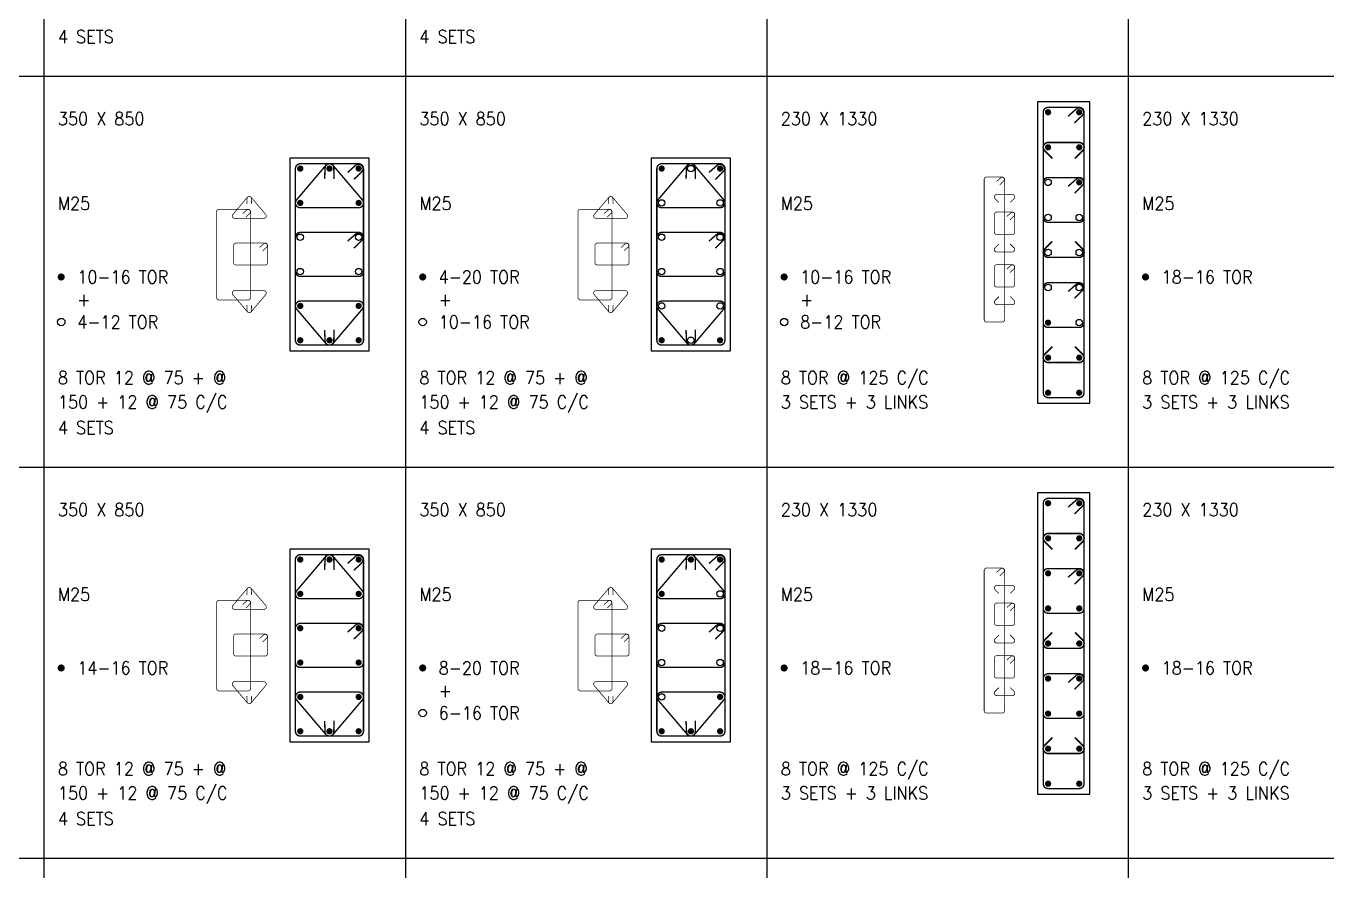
# Model space of a CAD drawing. Extents: x -200722 to 834823, y -494970 to 88783.
# Drawn here: x 353598 to 376544, y -89825 to -74914 of the extents above; entities that cross this region are included whole.
import ezdxf
from ezdxf.enums import TextEntityAlignment as Align

# ---------------------------------------------------------------- set-up
doc = ezdxf.new("R2010")
doc.units = 0
doc.header["$LTSCALE"] = 100
doc.header["$MEASUREMENT"] = 0
for name, color, linetype in [('5', 4, 'CONTINUOUS'), ('COL. SHED. STEEL.', 6, 'CONTINUOUS'), ('column', 240, 'CONTINUOUS'), ('STEEL', 6, 'CONTINUOUS'), ('TEXT', 2, 'CONTINUOUS')]:
    doc.layers.add(name, color=color, linetype=linetype)
doc.styles.add('ROMANS', font='romans.shx')

msp = doc.modelspace()

# ---------------------------------------------------------------- linework, layer by layer
at = {"layer": '5', "color": 7, "lineweight": -2}
for p, q in [((353920.8, -104400.4), (353920.8, -55100.4)), ((360295.6, -104400.4), (360295.6, -55100.4)), ((366670.5, -104400.4), (366670.5, -55100.4)), ((373045.3, -104400.4), (373045.3, -55100.4)), ((330496.4, -75800.4), (412446.4, -75800.4)), ((330496.4, -82700.4), (412446.4, -82700.4)), ((330496.4, -89600.4), (412446.4, -89600.4))]:
    msp.add_line(p, q, dxfattribs=at)
at = {"layer": 'COL. SHED. STEEL.', "color": 140, "linetype": 'Continuous'}
for points, const_width in [([(358880.3, -77380.4), (358367.3, -77983.7, 0.6217139), (358434.8, -78120.5), (359464.6, -78120.5, 0.6217139), (359532.1, -77983.7), (359019.1, -77380.4, 0.5176004)], 25), ([(365255.1, -77380.4), (364742.2, -77983.7, 0.6217139), (364809.6, -78120.5), (365839.5, -78120.5, 0.6217139), (365906.9, -77983.7), (365393.9, -77380.4, 0.5176004)], 25), ([(371624.4, -78376.9), (372174.4, -78376.9, 0.4142136), (372259.4, -78291.9), (372259.4, -77673.1, 0.4142136), (372174.4, -77588.1), (371624.4, -77588.1, 0.4142136), (371539.4, -77673.1), (371539.4, -78291.9, 0.4142136)], 25), ([(357501.5, -77938), (357244, -78241, 0.6217139), (357277.7, -78309.3), (357792.7, -78309.3, 0.6217139), (357826.4, -78241), (357568.9, -77938, 0.4933715)], 12.5), ([(363876.3, -77938), (363618.8, -78241, 0.6217139), (363652.6, -78309.3), (364167.5, -78309.3, 0.6217139), (364201.2, -78241), (363943.8, -77938, 0.4933715)], 12.5), ([(370719.5, -78592.3), (370994.5, -78592.3, 0.4142136), (371037, -78549.8), (371037, -78240.4, 0.4142136), (370994.5, -78197.9), (370719.5, -78197.9, 0.4142136), (370677, -78240.4), (370677, -78549.8, 0.4142136)], 12.5), ([(370719.5, -79520.4), (370994.5, -79520.4, 0.4142136), (371037, -79477.9), (371037, -79168.6, 0.4142136), (370994.5, -79126.1), (370719.5, -79126.1, 0.4142136), (370677, -79168.6), (370677, -79477.9, 0.4142136)], 12.5), ([(357501.5, -79956.3), (357244, -79653.4, -0.6217139), (357277.7, -79585), (357792.7, -79585, -0.6217139), (357826.4, -79653.4), (357568.9, -79956.3, -0.4933715)], 12.5), ([(363876.3, -79956.3), (363618.8, -79653.4, -0.6217139), (363652.6, -79585), (364167.5, -79585, -0.6217139), (364201.2, -79653.4), (363943.8, -79956.3, -0.4933715)], 12.5), ([(371624.4, -80233.1), (372174.4, -80233.1, 0.4142136), (372259.4, -80148.1), (372259.4, -79529.4, 0.4142136), (372174.4, -79444.4), (371624.4, -79444.4, 0.4142136), (371539.4, -79529.4), (371539.4, -80148.1, 0.4142136)], 25), ([(358882.3, -80511.1), (358367.3, -79905.2, -0.6217139), (358434.8, -79768.5), (359464.6, -79768.5, -0.6217139), (359532.1, -79905.2), (359017.2, -80511.1, -0.4933715)], 25), ([(365257.1, -80511.1), (364742.2, -79905.2, -0.6217139), (364809.6, -79768.5), (365839.5, -79768.5, -0.6217139), (365906.9, -79905.2), (365392, -80511.1, -0.4933715)], 25), ([(358880.3, -84280.4), (358367.3, -84883.7, 0.6217139), (358434.8, -85020.5), (359464.6, -85020.5, 0.6217139), (359532.1, -84883.7), (359019.1, -84280.4, 0.5176004)], 25), ([(365255.1, -84280.4), (364742.2, -84883.7, 0.6217139), (364809.6, -85020.5), (365839.5, -85020.5, 0.6217139), (365906.9, -84883.7), (365393.9, -84280.4, 0.5176004)], 25), ([(371624.4, -85276.9), (372174.4, -85276.9, 0.4142136), (372259.4, -85191.9), (372259.4, -84573.1, 0.4142136), (372174.4, -84488.1), (371624.4, -84488.1, 0.4142136), (371539.4, -84573.1), (371539.4, -85191.9, 0.4142136)], 25), ([(357501.5, -84838), (357244, -85141, 0.6217139), (357277.7, -85209.3), (357792.7, -85209.3, 0.6217139), (357826.4, -85141), (357568.9, -84838, 0.4933715)], 12.5), ([(363876.3, -84838), (363618.8, -85141, 0.6217139), (363652.6, -85209.3), (364167.5, -85209.3, 0.6217139), (364201.2, -85141), (363943.8, -84838, 0.4933715)], 12.5), ([(370719.5, -85492.3), (370994.5, -85492.3, 0.4142136), (371037, -85449.8), (371037, -85140.4, 0.4142136), (370994.5, -85097.9), (370719.5, -85097.9, 0.4142136), (370677, -85140.4), (370677, -85449.8, 0.4142136)], 12.5), ([(370719.5, -86420.4), (370994.5, -86420.4, 0.4142136), (371037, -86377.9), (371037, -86068.6, 0.4142136), (370994.5, -86026.1), (370719.5, -86026.1, 0.4142136), (370677, -86068.6), (370677, -86377.9, 0.4142136)], 12.5), ([(357501.5, -86856.3), (357244, -86553.4, -0.6217139), (357277.7, -86485), (357792.7, -86485, -0.6217139), (357826.4, -86553.4), (357568.9, -86856.3, -0.4933715)], 12.5), ([(363876.3, -86856.3), (363618.8, -86553.4, -0.6217139), (363652.6, -86485), (364167.5, -86485, -0.6217139), (364201.2, -86553.4), (363943.8, -86856.3, -0.4933715)], 12.5), ([(371624.4, -87133.1), (372174.4, -87133.1, 0.4142136), (372259.4, -87048.1), (372259.4, -86429.4, 0.4142136), (372174.4, -86344.4), (371624.4, -86344.4, 0.4142136), (371539.4, -86429.4), (371539.4, -87048.1, 0.4142136)], 25), ([(358882.3, -87411.1), (358367.3, -86805.2, -0.6217139), (358434.8, -86668.5), (359464.6, -86668.5, -0.6217139), (359532.1, -86805.2), (359017.2, -87411.1, -0.4933715)], 25), ([(365257.1, -87411.1), (364742.2, -86805.2, -0.6217139), (364809.6, -86668.5), (365839.5, -86668.5, -0.6217139), (365906.9, -86805.2), (365392, -87411.1, -0.4933715)], 25)]:
    msp.add_lwpolyline(points, format="xyb", close=True, dxfattribs=dict(at, const_width=const_width))
for points, const_width in [([(359030.3, -77613.8), (359026.7, -77413.9, 0.9275277), (358872.4, -77418.1), (358864.3, -77610.9)], 25), ([(365405.1, -77613.8), (365401.5, -77413.9, 0.9275277), (365247.3, -77418.1), (365239.2, -77610.9)], 25), ([(372091.2, -77864), (372233.3, -77723.3, 0.9275277), (372123.7, -77614.7), (371978.6, -77742)], 25), ([(357575.5, -78056), (357573.7, -77956, 0.9275277), (357496.6, -77958.2), (357492.5, -78054.6)], 12.5), ([(363950.3, -78056), (363948.5, -77956, 0.9275277), (363871.4, -77958.2), (363867.3, -78054.6)], 12.5), ([(370952.9, -78335.9), (371023.9, -78265.5, 0.9275277), (370969.1, -78211.2), (370896.6, -78274.9)], 12.5), ([(370952.9, -79264), (371023.9, -79193.7, 0.9275277), (370969.1, -79139.3), (370896.6, -79203)], 12.5), ([(372091.2, -79720.2), (372233.3, -79579.5, 0.9275277), (372123.7, -79470.9), (371978.6, -79598.3)], 25), ([(357575.5, -79838.3), (357573.7, -79938.3, -0.9275277), (357496.6, -79936.2), (357492.5, -79839.8)], 12.5), ([(363950.3, -79838.3), (363948.5, -79938.3, -0.9275277), (363871.4, -79936.2), (363867.3, -79839.8)], 12.5), ([(359030.3, -80275.1), (359026.7, -80475, -0.9275277), (358872.4, -80470.8), (358864.3, -80278)], 25), ([(365405.1, -80275.1), (365401.5, -80475, -0.9275277), (365247.3, -80470.8), (365239.2, -80278)], 25), ([(359030.3, -84513.8), (359026.7, -84313.9, 0.9275277), (358872.4, -84318.1), (358864.3, -84510.9)], 25), ([(365405.1, -84513.8), (365401.5, -84313.9, 0.9275277), (365247.3, -84318.1), (365239.2, -84510.9)], 25), ([(372091.2, -84764), (372233.3, -84623.3, 0.9275277), (372123.7, -84514.7), (371978.6, -84642)], 25), ([(357575.5, -84956), (357573.7, -84856, 0.9275277), (357496.6, -84858.2), (357492.5, -84954.6)], 12.5), ([(363950.3, -84956), (363948.5, -84856, 0.9275277), (363871.4, -84858.2), (363867.3, -84954.6)], 12.5), ([(370952.9, -85235.9), (371023.9, -85165.5, 0.9275277), (370969.1, -85111.2), (370896.6, -85174.9)], 12.5), ([(370952.9, -86164), (371023.9, -86093.7, 0.9275277), (370969.1, -86039.3), (370896.6, -86103)], 12.5), ([(372091.2, -86620.2), (372233.3, -86479.5, 0.9275277), (372123.7, -86370.9), (371978.6, -86498.3)], 25), ([(357575.5, -86738.3), (357573.7, -86838.3, -0.9275277), (357496.6, -86836.2), (357492.5, -86739.8)], 12.5), ([(363950.3, -86738.3), (363948.5, -86838.3, -0.9275277), (363871.4, -86836.2), (363867.3, -86739.8)], 12.5), ([(359030.3, -87175.1), (359026.7, -87375, -0.9275277), (358872.4, -87370.8), (358864.3, -87178)], 25), ([(365405.1, -87175.1), (365401.5, -87375, -0.9275277), (365247.3, -87370.8), (365239.2, -87178)], 25)]:
    msp.add_lwpolyline(points, format="xyb", dxfattribs=dict(at, const_width=const_width))
at = {"layer": 'column', "color": 4, "linetype": 'Continuous'}
for points in [[(371439.4, -81570.6), (372359.4, -81570.6), (372359.4, -76250.6), (371439.4, -76250.6)], [(358249.7, -80644.5), (359649.7, -80644.5), (359649.7, -77244.5), (358249.7, -77244.5)], [(364624.5, -80644.5), (366024.5, -80644.5), (366024.5, -77244.5), (364624.5, -77244.5)], [(371439.4, -88470.6), (372359.4, -88470.6), (372359.4, -83150.6), (371439.4, -83150.6)], [(358249.7, -87544.5), (359649.7, -87544.5), (359649.7, -84144.5), (358249.7, -84144.5)], [(364624.5, -87544.5), (366024.5, -87544.5), (366024.5, -84144.5), (364624.5, -84144.5)]]:
    msp.add_lwpolyline(points, close=True, dxfattribs=at)
at = {"layer": 'STEEL', "color": 18, "true_color": 0x000000}
for points, const_width in [([(371624.4, -81470.6), (372174.4, -81470.6, 0.4142136), (372259.4, -81385.6), (372259.4, -76435.6, 0.4142136), (372174.4, -76350.6), (371624.4, -76350.6, 0.4142136), (371539.4, -76435.6), (371539.4, -81385.6, 0.4142136)], 25), ([(358434.7, -80544.5), (359464.7, -80544.5, 0.4142136), (359549.7, -80459.5), (359549.7, -77429.5, 0.4142136), (359464.7, -77344.5), (358434.7, -77344.5, 0.4142136), (358349.7, -77429.5), (358349.7, -80459.5, 0.4142136)], 25), ([(364809.5, -80544.5), (365839.5, -80544.5, 0.4142136), (365924.5, -80459.5), (365924.5, -77429.5, 0.4142136), (365839.5, -77344.5), (364809.5, -77344.5, 0.4142136), (364724.5, -77429.5), (364724.5, -80459.5, 0.4142136)], 25), ([(370539.5, -80139.2), (370814.5, -80139.2, 0.4142136), (370857, -80096.7), (370857, -77621.7, 0.4142136), (370814.5, -77579.2), (370539.5, -77579.2, 0.4142136), (370497, -77621.7), (370497, -80096.7, 0.4142136)], 12.5), ([(357001, -79747.2), (357516, -79747.2, 0.4142136), (357558.5, -79704.7), (357558.5, -78189.7, 0.4142136), (357516, -78147.2), (357001, -78147.2, 0.4142136), (356958.5, -78189.7), (356958.5, -79704.7, 0.4142136)], 12.5), ([(363375.9, -79747.2), (363890.9, -79747.2, 0.4142136), (363933.4, -79704.7), (363933.4, -78189.7, 0.4142136), (363890.9, -78147.2), (363375.9, -78147.2, 0.4142136), (363333.4, -78189.7), (363333.4, -79704.7, 0.4142136)], 12.5), ([(354188.2, -79342.9, 1), (354250.7, -79342.9, 1)], 62.5), ([(360563.1, -79342.9, 1), (360625.6, -79342.9, 1)], 62.5), ([(366937.9, -79342.9, 1), (367000.4, -79342.9, 1)], 62.5), ([(373312.7, -79342.9, 1), (373375.2, -79342.9, 1)], 62.5), ([(371624.4, -88370.6), (372174.4, -88370.6, 0.4142136), (372259.4, -88285.6), (372259.4, -83335.6, 0.4142136), (372174.4, -83250.6), (371624.4, -83250.6, 0.4142136), (371539.4, -83335.6), (371539.4, -88285.6, 0.4142136)], 25), ([(358434.7, -87444.5), (359464.7, -87444.5, 0.4142136), (359549.7, -87359.5), (359549.7, -84329.5, 0.4142136), (359464.7, -84244.5), (358434.7, -84244.5, 0.4142136), (358349.7, -84329.5), (358349.7, -87359.5, 0.4142136)], 25), ([(364809.5, -87444.5), (365839.5, -87444.5, 0.4142136), (365924.5, -87359.5), (365924.5, -84329.5, 0.4142136), (365839.5, -84244.5), (364809.5, -84244.5, 0.4142136), (364724.5, -84329.5), (364724.5, -87359.5, 0.4142136)], 25), ([(370539.5, -87039.2), (370814.5, -87039.2, 0.4142136), (370857, -86996.7), (370857, -84521.7, 0.4142136), (370814.5, -84479.2), (370539.5, -84479.2, 0.4142136), (370497, -84521.7), (370497, -86996.7, 0.4142136)], 12.5), ([(357001, -86647.2), (357516, -86647.2, 0.4142136), (357558.5, -86604.7), (357558.5, -85089.7, 0.4142136), (357516, -85047.2), (357001, -85047.2, 0.4142136), (356958.5, -85089.7), (356958.5, -86604.7, 0.4142136)], 12.5), ([(363375.9, -86647.2), (363890.9, -86647.2, 0.4142136), (363933.4, -86604.7), (363933.4, -85089.7, 0.4142136), (363890.9, -85047.2), (363375.9, -85047.2, 0.4142136), (363333.4, -85089.7), (363333.4, -86604.7, 0.4142136)], 12.5), ([(354188.2, -86242.9, 1), (354250.7, -86242.9, 1)], 62.5), ([(360563.1, -86242.9, 1), (360625.6, -86242.9, 1)], 62.5), ([(366937.9, -86242.9, 1), (367000.4, -86242.9, 1)], 62.5), ([(373312.7, -86242.9, 1), (373375.2, -86242.9, 1)], 62.5)]:
    msp.add_lwpolyline(points, format="xyb", close=True, dxfattribs=dict(at, const_width=const_width))
at = {"layer": 'STEEL', "color": 18, "linetype": 'Continuous', "true_color": 0x000000, "const_width": 55}
for points in [[(371624.4, -76408.1, -1), (371624.4, -76463.1, -1)], [(372174.4, -76408.1, 1), (372174.4, -76463.1, 1)], [(371624.4, -77081.9, 1), (371624.4, -77026.9, 1)], [(372174.4, -77081.9, -1), (372174.4, -77026.9, -1)], [(358434.7, -77402, -1), (358434.7, -77457, -1)], [(358949.7, -77402, 1), (358949.7, -77457, 1)], [(359464.7, -77402, 1), (359464.7, -77457, 1)], [(364809.5, -77402, -1), (364809.5, -77457, -1)], [(365839.5, -77402, 1), (365839.5, -77457, 1)], [(372174.4, -77700.6, 1), (372174.4, -77645.6, 1)], [(358434.7, -78008, -1), (358434.7, -78063, -1)], [(359464.7, -78008, 1), (359464.7, -78063, 1)], [(358434.7, -79826, -1), (358434.7, -79881, -1)], [(359464.7, -79826, 1), (359464.7, -79881, 1)], [(371624.4, -80175.6, 1), (371624.4, -80120.6, 1)], [(358434.7, -80487, 1), (358434.7, -80432, 1)], [(358949.7, -80487, -1), (358949.7, -80432, -1)], [(359464.7, -80487, -1), (359464.7, -80432, -1)], [(364809.5, -80487, 1), (364809.5, -80432, 1)], [(365839.5, -80487, -1), (365839.5, -80432, -1)], [(371624.4, -80794.4, 1), (371624.4, -80739.4, 1)], [(372174.4, -80794.4, -1), (372174.4, -80739.4, -1)], [(371624.4, -81413.1, 1), (371624.4, -81358.1, 1)], [(372174.4, -81413.1, -1), (372174.4, -81358.1, -1)], [(371624.4, -83308.1, -1), (371624.4, -83363.1, -1)], [(372174.4, -83308.1, 1), (372174.4, -83363.1, 1)], [(371624.4, -83981.9, 1), (371624.4, -83926.9, 1)], [(372174.4, -83981.9, -1), (372174.4, -83926.9, -1)], [(358434.7, -84302, -1), (358434.7, -84357, -1)], [(358949.7, -84302, 1), (358949.7, -84357, 1)], [(359464.7, -84302, 1), (359464.7, -84357, 1)], [(364809.5, -84302, -1), (364809.5, -84357, -1)], [(365324.5, -84302, 1), (365324.5, -84357, 1)], [(365839.5, -84302, 1), (365839.5, -84357, 1)], [(371624.4, -84600.6, 1), (371624.4, -84545.6, 1)], [(372174.4, -84600.6, -1), (372174.4, -84545.6, -1)], [(358434.7, -84908, -1), (358434.7, -84963, -1)], [(359464.7, -84908, 1), (359464.7, -84963, 1)], [(364809.5, -84908, -1), (364809.5, -84963, -1)], [(371624.4, -85219.4, 1), (371624.4, -85164.4, 1)], [(372174.4, -85219.4, -1), (372174.4, -85164.4, -1)], [(358434.7, -85514, -1), (358434.7, -85569, -1)], [(359464.7, -85514, 1), (359464.7, -85569, 1)], [(371624.4, -85838.1, 1), (371624.4, -85783.1, 1)], [(372174.4, -85838.1, -1), (372174.4, -85783.1, -1)], [(358434.7, -86120, -1), (358434.7, -86175, -1)], [(359464.7, -86120, 1), (359464.7, -86175, 1)], [(371624.4, -86456.9, 1), (371624.4, -86401.9, 1)], [(372174.4, -86456.9, -1), (372174.4, -86401.9, -1)], [(358434.7, -86726, -1), (358434.7, -86781, -1)], [(359464.7, -86726, 1), (359464.7, -86781, 1)], [(365839.5, -86726, 1), (365839.5, -86781, 1)], [(371624.4, -87075.6, 1), (371624.4, -87020.6, 1)], [(372174.4, -87075.6, -1), (372174.4, -87020.6, -1)], [(358434.7, -87387, 1), (358434.7, -87332, 1)], [(358949.7, -87387, -1), (358949.7, -87332, -1)], [(359464.7, -87387, -1), (359464.7, -87332, -1)], [(364809.5, -87387, 1), (364809.5, -87332, 1)], [(365324.5, -87387, -1), (365324.5, -87332, -1)], [(365839.5, -87387, -1), (365839.5, -87332, -1)], [(371624.4, -87694.4, 1), (371624.4, -87639.4, 1)], [(372174.4, -87694.4, -1), (372174.4, -87639.4, -1)], [(371624.4, -88313.1, 1), (371624.4, -88258.1, 1)], [(372174.4, -88313.1, -1), (372174.4, -88258.1, -1)]]:
    msp.add_lwpolyline(points, format="xyb", close=True, dxfattribs=at)
at = {"layer": 'STEEL', "color": 18, "true_color": 0x000000}
for points, const_width in [([(372091.2, -76626.5), (372233.3, -76485.8, 0.9275277), (372123.7, -76377.2), (371978.6, -76504.5)], 25), ([(359381.5, -77620.3), (359523.6, -77479.6, 0.9275277), (359414, -77371), (359269, -77498.4)], 25), ([(365756.4, -77620.3), (365898.4, -77479.6, 0.9275277), (365788.8, -77371), (365643.8, -77498.4)], 25), ([(370772.9, -77717.1), (370843.9, -77646.8, 0.9275277), (370789.1, -77592.5), (370716.6, -77656.1)], 12.5), ([(357474.4, -78285.1), (357545.5, -78214.8, 0.9275277), (357490.7, -78160.4), (357418.2, -78224.1)], 12.5), ([(363849.3, -78285.1), (363920.3, -78214.8, 0.9275277), (363865.5, -78160.4), (363793, -78224.1)], 12.5), ([(372091.2, -83526.5), (372233.3, -83385.8, 0.9275277), (372123.7, -83277.2), (371978.6, -83404.5)], 25), ([(359381.5, -84520.3), (359523.6, -84379.6, 0.9275277), (359414, -84271), (359269, -84398.4)], 25), ([(365756.4, -84520.3), (365898.4, -84379.6, 0.9275277), (365788.8, -84271), (365643.8, -84398.4)], 25), ([(370772.9, -84617.1), (370843.9, -84546.8, 0.9275277), (370789.1, -84492.5), (370716.6, -84556.1)], 12.5), ([(357474.4, -85185.1), (357545.5, -85114.8, 0.9275277), (357490.7, -85060.4), (357418.2, -85124.1)], 12.5), ([(363849.3, -85185.1), (363920.3, -85114.8, 0.9275277), (363865.5, -85060.4), (363793, -85124.1)], 12.5)]:
    msp.add_lwpolyline(points, format="xyb", dxfattribs=dict(at, const_width=const_width))
at = {"layer": 'STEEL', "color": 40}
for points in [[(371699.3, -77249.5, 28, 28, 0), (371564.3, -77114.5, 28, 28, -0.6681786), (371624.4, -76969.4, 28, 28, 0), (372174.4, -76969.4, 28, 28, -0.6681786), (372234.5, -77114.5, 28, 28, 0), (372099.4, -77249.5, 0, 0, 0)], [(370757, -78028.6, 14, 14, 0), (370689.4, -77961.1, 14, 14, -0.6681786), (370719.5, -77888.6, 14, 14, 0), (370994.5, -77888.6, 14, 14, -0.6681786), (371024.5, -77961.1, 14, 14, 0), (370957, -78028.6, 0, 0, 0)], [(371699.3, -78715.4, 28, 28, 0), (371564.3, -78850.5, 28, 28, 0.6681786), (371624.4, -78995.6, 28, 28, 0), (372174.4, -78995.6, 28, 28, 0.6681786), (372234.5, -78850.5, 28, 28, 0), (372099.4, -78715.4, 0, 0, 0)], [(370757, -78761.6, 14, 14, 0), (370689.4, -78829.1, 14, 14, 0.6681786), (370719.5, -78901.7, 14, 14, 0), (370994.5, -78901.7, 14, 14, 0.6681786), (371024.5, -78829.1, 14, 14, 0), (370957, -78761.6, 0, 0, 0)], [(370757, -79689.7, 14, 14, 0), (370689.4, -79757.3, 14, 14, 0.6681786), (370719.5, -79829.8, 14, 14, 0), (370994.5, -79829.8, 14, 14, 0.6681786), (371024.5, -79757.3, 14, 14, 0), (370957, -79689.7, 0, 0, 0)], [(371699.3, -80571.7, 28, 28, 0), (371564.3, -80706.7, 28, 28, 0.6681786), (371624.4, -80851.9, 28, 28, 0), (372174.4, -80851.9, 28, 28, 0.6681786), (372234.5, -80706.7, 28, 28, 0), (372099.4, -80571.7, 0, 0, 0)], [(371699.3, -84149.5, 28, 28, 0), (371564.3, -84014.5, 28, 28, -0.6681786), (371624.4, -83869.4, 28, 28, 0), (372174.4, -83869.4, 28, 28, -0.6681786), (372234.5, -84014.5, 28, 28, 0), (372099.4, -84149.5, 0, 0, 0)], [(370757, -84928.6, 14, 14, 0), (370689.4, -84861.1, 14, 14, -0.6681786), (370719.5, -84788.6, 14, 14, 0), (370994.5, -84788.6, 14, 14, -0.6681786), (371024.5, -84861.1, 14, 14, 0), (370957, -84928.6, 0, 0, 0)], [(370757, -85661.6, 14, 14, 0), (370689.4, -85729.1, 14, 14, 0.6681786), (370719.5, -85801.7, 14, 14, 0), (370994.5, -85801.7, 14, 14, 0.6681786), (371024.5, -85729.1, 14, 14, 0), (370957, -85661.6, 0, 0, 0)], [(371699.3, -85615.4, 28, 28, 0), (371564.3, -85750.5, 28, 28, 0.6681786), (371624.4, -85895.6, 28, 28, 0), (372174.4, -85895.6, 28, 28, 0.6681786), (372234.5, -85750.5, 28, 28, 0), (372099.4, -85615.4, 0, 0, 0)], [(370757, -86589.7, 14, 14, 0), (370689.4, -86657.3, 14, 14, 0.6681786), (370719.5, -86729.8, 14, 14, 0), (370994.5, -86729.8, 14, 14, 0.6681786), (371024.5, -86657.3, 14, 14, 0), (370957, -86589.7, 0, 0, 0)], [(371699.3, -87471.7, 28, 28, 0), (371564.3, -87606.7, 28, 28, 0.6681786), (371624.4, -87751.9, 28, 28, 0), (372174.4, -87751.9, 28, 28, 0.6681786), (372234.5, -87606.7, 28, 28, 0), (372099.4, -87471.7, 0, 0, 0)]]:
    msp.add_lwpolyline(points, format="xyseb", dxfattribs=at)
for points, const_width in [([(358434.7, -78556.5), (359464.7, -78556.5, -0.4142136), (359549.7, -78641.5), (359549.7, -79247.5, -0.4142136), (359464.7, -79332.5), (358434.7, -79332.5, -0.4142136), (358349.7, -79247.5), (358349.7, -78641.5, -0.4142136)], 25), ([(364809.5, -78556.5), (365839.5, -78556.5, -0.4142136), (365924.5, -78641.5), (365924.5, -79247.5, -0.4142136), (365839.5, -79332.5), (364809.5, -79332.5, -0.4142136), (364724.5, -79247.5), (364724.5, -78641.5, -0.4142136)], 25), ([(357301, -78744.1), (357816, -78744.1, -0.4142136), (357858.5, -78786.6), (357858.5, -79089.6, -0.4142136), (357816, -79132.1), (357301, -79132.1, -0.4142136), (357258.5, -79089.6), (357258.5, -78786.6, -0.4142136)], 12.5), ([(363675.9, -78744.1), (364190.9, -78744.1, -0.4142136), (364233.4, -78786.6), (364233.4, -79089.6, -0.4142136), (364190.9, -79132.1), (363675.9, -79132.1, -0.4142136), (363633.4, -79089.6), (363633.4, -78786.6, -0.4142136)], 12.5), ([(358434.7, -85456.5), (359464.7, -85456.5, -0.4142136), (359549.7, -85541.5), (359549.7, -86147.5, -0.4142136), (359464.7, -86232.5), (358434.7, -86232.5, -0.4142136), (358349.7, -86147.5), (358349.7, -85541.5, -0.4142136)], 25), ([(364809.5, -85456.5), (365839.5, -85456.5, -0.4142136), (365924.5, -85541.5), (365924.5, -86147.5, -0.4142136), (365839.5, -86232.5), (364809.5, -86232.5, -0.4142136), (364724.5, -86147.5), (364724.5, -85541.5, -0.4142136)], 25), ([(357301, -85644.1), (357816, -85644.1, -0.4142136), (357858.5, -85686.6), (357858.5, -85989.6, -0.4142136), (357816, -86032.1), (357301, -86032.1, -0.4142136), (357258.5, -85989.6), (357258.5, -85686.6, -0.4142136)], 12.5), ([(363675.9, -85644.1), (364190.9, -85644.1, -0.4142136), (364233.4, -85686.6), (364233.4, -85989.6, -0.4142136), (364190.9, -86032.1), (363675.9, -86032.1, -0.4142136), (363633.4, -85989.6), (363633.4, -85686.6, -0.4142136)], 12.5)]:
    msp.add_lwpolyline(points, format="xyb", close=True, dxfattribs=dict(at, const_width=const_width))
for points, const_width in [([(359381.5, -78832.3), (359523.6, -78691.6, 0.9275277), (359414, -78583), (359269, -78710.4)], 25), ([(365756.4, -78832.3), (365898.4, -78691.6, 0.9275277), (365788.8, -78583), (365643.8, -78710.4)], 25), ([(357774.4, -78882), (357845.5, -78811.7, 0.9275277), (357790.7, -78757.4), (357718.2, -78821.1)], 12.5), ([(364149.3, -78882), (364220.3, -78811.7, 0.9275277), (364165.5, -78757.4), (364093, -78821.1)], 12.5), ([(359381.5, -85732.3), (359523.6, -85591.6, 0.9275277), (359414, -85483), (359269, -85610.4)], 25), ([(365756.4, -85732.3), (365898.4, -85591.6, 0.9275277), (365788.8, -85483), (365643.8, -85610.4)], 25), ([(357774.4, -85782), (357845.5, -85711.7, 0.9275277), (357790.7, -85657.4), (357718.2, -85721.1)], 12.5), ([(364149.3, -85782), (364220.3, -85711.7, 0.9275277), (364165.5, -85657.4), (364093, -85721.1)], 12.5)]:
    msp.add_lwpolyline(points, format="xyb", dxfattribs=dict(at, const_width=const_width))
at = {"layer": 'STEEL', "color": 0}
for centre, radius in [((365324.5, -77429.5), 57), ((371624.4, -77673.1), 57), ((364809.5, -78035.5), 57), ((365839.5, -78035.5), 57), ((371624.4, -78291.9), 57), ((372174.4, -78291.9), 57), ((358434.7, -78641.5), 57), ((359464.7, -78641.5), 57), ((364809.5, -78641.5), 57), ((365839.5, -78641.5), 57), ((371624.4, -78910.6), 57), ((372174.4, -78910.6), 57), ((358434.7, -79247.5), 57), ((359464.7, -79247.5), 57), ((364809.5, -79247.5), 57), ((365839.5, -79247.5), 57), ((371624.4, -79529.4), 57), ((372174.4, -79529.4), 57), ((364809.5, -79853.5), 57), ((365839.5, -79853.5), 57), ((354219.5, -80137.9), 65.3), ((360594.3, -80137.9), 65.3), ((366969.1, -80137.9), 65.3), ((372174.4, -80148.1), 57), ((365324.5, -80459.5), 57), ((365839.5, -84935.5), 57), ((364809.5, -85541.5), 57), ((365839.5, -85541.5), 57), ((364809.5, -86147.5), 57), ((365839.5, -86147.5), 57), ((364809.5, -86753.5), 57), ((360594.3, -87037.9), 65.3)]:
    msp.add_circle(centre, radius, dxfattribs=at)

# ---------------------------------------------------------------- texts
at = {"layer": 'TEXT', "color": 18, "ltscale": 5, "true_color": 0x000000, "style": 'ROMANS', "width": 0.9}
for s, p in [('4 SETS', (354161.1, -75100.5)), ('4 SETS', (360535.9, -75100.5)), ('350 X 850', (354161.1, -76550.4)), ('350 X 850', (360535.9, -76550.4)), ('230 X 1330', (366910.7, -76550.4)), ('230 X 1330', (373285.6, -76550.4)), ('M25', (354161.1, -78045.4)), ('M25', (360535.9, -78045.4)), ('M25', (366910.7, -78045.4)), ('M25', (373285.6, -78045.4)), ('10-16 TOR', (354502.7, -79342.9)), ('4-20 TOR', (360877.5, -79342.9)), ('10-16 TOR', (367252.4, -79342.9)), ('18-16 TOR', (373627.2, -79342.9)), ('+', (354502.7, -79740.4)), ('+', (360877.5, -79740.4)), ('+', (367252.4, -79740.4)), ('4-12 TOR', (354502.7, -80137.9)), ('10-16 TOR', (360877.5, -80137.9)), ('8-12 TOR', (367252.4, -80137.9)), ('8 TOR @ 125 C/C', (366910.7, -81120.4)), ('8 TOR @ 125 C/C', (373285.6, -81120.4)), ('8 TOR 12 @ 75 + @ ', (354161.1, -81120.4)), ('8 TOR 12 @ 75 + @ ', (360535.9, -81120.4)), ('150 + 12 @ 75 C/C', (354161.1, -81550)), ('150 + 12 @ 75 C/C', (360535.9, -81550)), ('3 SETS + 3 LINKS', (366910.7, -81550)), ('3 SETS + 3 LINKS', (373285.6, -81550)), ('4 SETS', (354161.1, -82000.5)), ('4 SETS', (360535.9, -82000.5)), ('350 X 850', (354161.1, -83450.4)), ('350 X 850', (360535.9, -83450.4)), ('230 X 1330', (366910.7, -83450.4)), ('230 X 1330', (373285.6, -83450.4)), ('M25', (354161.1, -84945.4)), ('M25', (360535.9, -84945.4)), ('M25', (366910.7, -84945.4)), ('M25', (373285.6, -84945.4)), ('14-16 TOR', (354502.7, -86242.9)), ('8-20 TOR', (360877.5, -86242.9)), ('18-16 TOR', (367252.4, -86242.9)), ('18-16 TOR', (373627.2, -86242.9)), ('+', (360877.5, -86640.4)), ('6-16 TOR', (360877.5, -87037.9)), ('8 TOR @ 125 C/C', (366910.7, -88020.4)), ('8 TOR @ 125 C/C', (373285.6, -88020.4)), ('8 TOR 12 @ 75 + @ ', (354161.1, -88020.4)), ('8 TOR 12 @ 75 + @ ', (360535.9, -88020.4)), ('150 + 12 @ 75 C/C', (354161.1, -88450)), ('150 + 12 @ 75 C/C', (360535.9, -88450)), ('3 SETS + 3 LINKS', (366910.7, -88450)), ('3 SETS + 3 LINKS', (373285.6, -88450)), ('4 SETS', (354161.1, -88900.5)), ('4 SETS', (360535.9, -88900.5))]:
    msp.add_text(s, height=230, dxfattribs=at).set_placement(p, align=Align.MIDDLE_LEFT)

doc.saveas('drawing.dxf')
